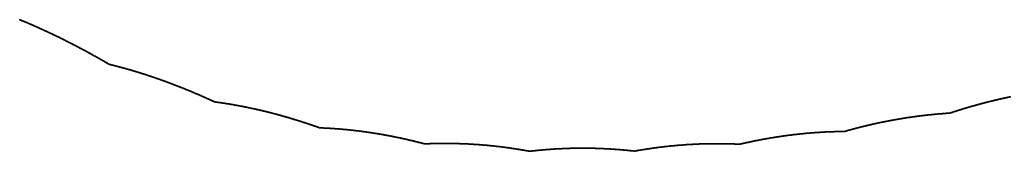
# Model space of a CAD drawing. Header units: metres. Extents: x 0 to 360, y 46 to 216.
# Drawn here: x 256.69 to 270, y 53.09 to 54.86 of the extents above; entities that cross this region are included whole.
import ezdxf

# ---------------------------------------------------------------- set-up
doc = ezdxf.new("R2010")
doc.units = ezdxf.units.M

msp = doc.modelspace()

# ---------------------------------------------------------------- linework, layer by layer
for p in [(256.688, 54.856), (256.694, 54.854), (256.7, 54.852), (256.705, 54.849), (256.711, 54.847), (256.717, 54.844), (256.723, 54.842), (256.729, 54.84), (256.735, 54.837), (256.741, 54.835), (256.746, 54.832), (256.752, 54.83), (256.758, 54.827), (256.764, 54.825), (256.77, 54.822), (256.776, 54.82), (256.781, 54.818), (256.787, 54.815), (256.793, 54.813), (256.799, 54.81), (256.805, 54.808), (256.811, 54.805), (256.817, 54.803), (256.822, 54.8), (256.828, 54.798), (256.834, 54.795), (256.84, 54.792), (256.846, 54.79), (256.852, 54.787), (256.858, 54.785), (256.863, 54.782), (256.869, 54.78), (256.875, 54.777), (256.881, 54.775), (256.887, 54.772), (256.893, 54.77), (256.899, 54.767), (256.904, 54.764), (256.91, 54.762), (256.916, 54.759), (256.922, 54.757), (256.928, 54.754), (256.934, 54.751), (256.94, 54.749), (256.945, 54.746), (256.951, 54.743), (256.957, 54.741), (256.963, 54.738), (256.969, 54.736), (256.975, 54.733), (256.981, 54.73), (256.986, 54.728), (256.992, 54.725), (256.998, 54.722), (257.004, 54.72), (257.01, 54.717), (257.016, 54.714), (257.021, 54.712), (257.027, 54.709), (257.033, 54.706), (257.039, 54.703), (257.045, 54.701), (257.051, 54.698), (257.057, 54.695), (257.062, 54.693), (257.068, 54.69), (257.074, 54.687), (257.08, 54.684), (257.086, 54.682), (257.092, 54.679), (257.098, 54.676), (257.103, 54.673), (257.109, 54.671), (257.115, 54.668), (257.121, 54.665), (257.127, 54.662), (257.133, 54.659), (257.139, 54.657), (257.144, 54.654), (257.15, 54.651), (257.156, 54.648), (257.162, 54.645), (257.168, 54.643), (257.174, 54.64), (257.18, 54.637), (257.185, 54.634), (257.191, 54.631), (257.197, 54.628), (257.203, 54.625), (257.209, 54.623), (257.215, 54.62), (257.221, 54.617), (257.226, 54.614), (257.232, 54.611), (257.238, 54.608), (257.244, 54.605), (257.25, 54.602), (257.256, 54.6), (257.262, 54.597), (257.267, 54.594), (257.273, 54.591), (257.279, 54.588), (257.285, 54.585), (257.291, 54.582), (257.297, 54.579), (257.303, 54.576), (257.308, 54.573), (257.314, 54.57), (257.32, 54.567), (257.326, 54.564), (257.332, 54.561), (257.338, 54.558), (257.344, 54.555), (257.349, 54.552), (257.355, 54.549), (257.361, 54.546), (257.367, 54.543), (257.373, 54.54), (257.379, 54.537), (257.385, 54.534), (257.39, 54.531), (257.396, 54.528), (257.402, 54.525), (257.408, 54.522), (257.414, 54.519), (257.42, 54.516), (257.425, 54.513), (257.431, 54.51), (257.437, 54.507), (257.443, 54.504), (257.449, 54.501), (257.455, 54.498), (257.461, 54.495), (257.466, 54.492), (257.472, 54.489), (257.478, 54.486), (257.484, 54.482), (257.49, 54.479), (257.496, 54.476), (257.502, 54.473), (257.507, 54.47), (257.513, 54.467), (257.519, 54.464), (257.525, 54.461), (257.531, 54.457), (257.537, 54.454), (257.543, 54.451), (257.548, 54.448), (257.554, 54.445), (257.56, 54.442), (257.566, 54.439), (257.572, 54.435), (257.578, 54.432), (257.584, 54.429), (257.589, 54.426), (257.595, 54.423), (257.601, 54.419), (257.607, 54.416), (257.613, 54.413), (257.619, 54.41), (257.625, 54.407), (257.63, 54.403), (257.636, 54.4), (257.642, 54.397), (257.648, 54.394), (257.654, 54.39), (257.66, 54.387), (257.666, 54.384), (257.671, 54.381), (257.677, 54.377), (257.683, 54.374), (257.689, 54.371), (257.695, 54.367), (257.701, 54.364), (257.707, 54.361), (257.712, 54.358), (257.718, 54.354), (257.724, 54.351), (257.73, 54.348), (257.736, 54.344), (257.742, 54.341), (257.748, 54.338), (257.753, 54.334), (257.759, 54.331), (257.765, 54.328), (257.771, 54.324), (257.777, 54.321), (257.783, 54.318), (257.789, 54.314), (257.794, 54.311), (257.8, 54.308), (257.806, 54.304), (257.812, 54.301), (257.818, 54.297), (257.824, 54.294), (257.83, 54.291), (257.835, 54.287), (257.841, 54.284), (257.847, 54.28), (257.853, 54.277), (257.859, 54.274), (257.865, 54.27), (257.871, 54.267), (257.876, 54.263), (257.882, 54.26), (257.888, 54.257), (257.894, 54.255), (257.9, 54.254), (257.906, 54.252), (257.912, 54.251), (257.917, 54.249), (257.923, 54.248), (257.929, 54.246), (257.935, 54.245), (257.941, 54.243), (257.947, 54.242), (257.953, 54.24), (257.958, 54.239), (257.964, 54.237), (257.97, 54.236), (257.976, 54.234), (257.982, 54.233), (257.988, 54.231), (257.994, 54.23), (257.999, 54.228), (258.005, 54.227), (258.011, 54.225), (258.017, 54.224), (258.023, 54.222), (258.029, 54.22), (258.035, 54.219), (258.04, 54.217), (258.046, 54.216), (258.052, 54.214), (258.058, 54.213), (258.064, 54.211), (258.07, 54.209), (258.076, 54.208), (258.081, 54.206), (258.087, 54.204), (258.093, 54.203), (258.099, 54.201), (258.105, 54.2), (258.111, 54.198), (258.117, 54.196), (258.122, 54.195), (258.128, 54.193), (258.134, 54.191), (258.14, 54.19), (258.146, 54.188), (258.152, 54.186), (258.158, 54.185), (258.163, 54.183), (258.169, 54.181), (258.175, 54.18), (258.181, 54.178), (258.187, 54.176), (258.193, 54.174), (258.199, 54.173), (258.204, 54.171), (258.21, 54.169), (258.216, 54.167), (258.222, 54.166), (258.228, 54.164), (258.234, 54.162), (258.24, 54.16), (258.245, 54.159), (258.251, 54.157), (258.257, 54.155), (258.263, 54.153), (258.269, 54.152), (258.275, 54.15), (258.281, 54.148), (258.286, 54.146), (258.292, 54.144), (258.298, 54.143), (258.304, 54.141), (258.31, 54.139), (258.316, 54.137), (258.322, 54.135), (258.327, 54.133), (258.333, 54.132), (258.339, 54.13), (258.345, 54.128), (258.351, 54.126), (258.357, 54.124), (258.363, 54.122), (258.368, 54.12), (258.374, 54.118), (258.38, 54.117), (258.386, 54.115), (258.392, 54.113), (258.398, 54.111), (258.404, 54.109), (258.409, 54.107), (258.415, 54.105), (258.421, 54.103), (258.427, 54.101), (258.433, 54.099), (258.439, 54.097), (258.445, 54.095), (258.451, 54.093), (258.456, 54.091), (258.462, 54.089), (258.468, 54.087), (258.474, 54.085), (258.48, 54.083), (258.486, 54.081), (258.492, 54.079), (258.497, 54.077), (258.503, 54.075), (258.509, 54.073), (258.515, 54.071), (258.521, 54.069), (258.527, 54.067), (258.533, 54.065), (258.538, 54.063), (258.544, 54.061), (258.55, 54.059), (258.556, 54.057), (258.562, 54.055), (258.568, 54.053), (258.574, 54.051), (258.579, 54.049), (258.585, 54.047), (258.591, 54.045), (258.597, 54.043), (258.603, 54.041), (258.609, 54.038), (258.615, 54.036), (258.62, 54.034), (258.626, 54.032), (258.632, 54.03), (258.638, 54.028), (258.644, 54.026), (258.65, 54.024), (258.656, 54.021), (258.661, 54.019), (258.667, 54.017), (258.673, 54.015), (258.679, 54.013), (258.685, 54.011), (258.691, 54.008), (258.697, 54.006), (258.702, 54.004), (258.708, 54.002), (258.714, 54), (258.72, 53.997), (258.726, 53.995), (258.732, 53.993), (258.738, 53.991), (258.743, 53.989), (258.749, 53.986), (258.755, 53.984), (258.761, 53.982), (258.767, 53.98), (258.773, 53.977), (258.779, 53.975), (258.785, 53.973), (258.79, 53.97), (258.796, 53.968), (258.802, 53.966), (258.808, 53.964), (258.814, 53.961), (258.82, 53.959), (258.826, 53.957), (258.831, 53.954), (258.837, 53.952), (258.843, 53.95), (258.849, 53.947), (258.855, 53.945), (258.861, 53.943), (258.867, 53.94), (258.872, 53.938), (258.878, 53.936), (258.884, 53.933), (258.89, 53.931), (258.896, 53.929), (258.902, 53.926), (258.908, 53.924), (258.913, 53.922), (258.919, 53.919), (258.925, 53.917), (258.931, 53.914), (258.937, 53.912), (258.943, 53.91), (258.949, 53.907), (258.954, 53.905), (258.96, 53.902), (258.966, 53.9), (258.972, 53.897), (258.978, 53.895), (258.984, 53.893), (258.99, 53.89), (258.996, 53.888), (259.001, 53.885), (259.007, 53.883), (259.013, 53.88), (259.019, 53.878), (259.025, 53.875), (259.031, 53.873), (259.037, 53.87), (259.042, 53.868), (259.048, 53.865), (259.054, 53.863), (259.06, 53.86), (259.066, 53.858), (259.072, 53.855), (259.078, 53.853), (259.083, 53.85), (259.089, 53.848), (259.095, 53.845), (259.101, 53.843), (259.107, 53.84), (259.113, 53.837), (259.119, 53.835), (259.124, 53.832), (259.13, 53.83), (259.136, 53.827), (259.142, 53.824), (259.148, 53.822), (259.154, 53.819), (259.16, 53.817), (259.165, 53.814), (259.171, 53.811), (259.177, 53.809), (259.183, 53.806), (259.189, 53.804), (259.195, 53.801), (259.201, 53.798), (259.207, 53.796), (259.212, 53.793), (259.218, 53.79), (259.224, 53.788), (259.23, 53.785), (259.236, 53.782), (259.242, 53.78), (259.248, 53.777), (269.816, 53.778), (269.822, 53.779), (269.827, 53.78), (269.833, 53.782), (269.839, 53.783), (269.845, 53.785), (269.851, 53.786), (269.857, 53.787), (269.863, 53.789), (269.869, 53.79), (269.875, 53.791), (269.881, 53.793), (269.887, 53.794), (269.892, 53.795), (269.898, 53.797), (269.904, 53.798), (269.91, 53.799), (269.916, 53.801), (269.922, 53.802), (269.928, 53.803), (269.934, 53.804), (269.94, 53.806), (269.946, 53.807), (269.952, 53.808), (269.958, 53.81), (269.963, 53.811), (269.969, 53.812), (269.975, 53.813), (269.981, 53.815), (269.987, 53.816), (269.993, 53.817), (269.999, 53.818), (259.253, 53.774), (259.259, 53.772), (259.265, 53.769), (259.271, 53.766), (259.277, 53.764), (259.283, 53.761), (259.289, 53.758), (259.294, 53.755), (259.3, 53.753), (259.306, 53.751), (259.312, 53.75), (259.318, 53.749), (259.324, 53.748), (259.33, 53.747), (259.335, 53.747), (259.341, 53.746), (259.347, 53.745), (259.353, 53.744), (259.359, 53.743), (259.365, 53.742), (259.371, 53.742), (259.376, 53.741), (259.382, 53.74), (259.388, 53.739), (259.394, 53.738), (259.4, 53.737), (259.406, 53.736), (259.412, 53.735), (259.418, 53.735), (259.423, 53.734), (259.429, 53.733), (259.435, 53.732), (259.441, 53.731), (259.447, 53.73), (259.453, 53.729), (259.459, 53.728), (259.464, 53.727), (259.47, 53.726), (259.476, 53.725), (259.482, 53.724), (259.488, 53.723), (259.494, 53.723), (259.5, 53.722), (259.505, 53.721), (259.511, 53.72), (259.517, 53.719), (259.523, 53.718), (259.529, 53.717), (259.535, 53.716), (259.541, 53.715), (259.546, 53.714), (259.552, 53.713), (259.558, 53.712), (259.564, 53.711), (259.57, 53.709), (259.576, 53.708), (259.582, 53.707), (259.588, 53.706), (259.593, 53.705), (259.599, 53.704), (259.605, 53.703), (259.611, 53.702), (259.617, 53.701), (259.623, 53.7), (259.629, 53.699), (259.634, 53.698), (259.64, 53.697), (259.646, 53.696), (259.652, 53.694), (259.658, 53.693), (259.664, 53.692), (259.67, 53.691), (259.675, 53.69), (259.681, 53.689), (259.687, 53.688), (259.693, 53.686), (259.699, 53.685), (259.705, 53.684), (259.711, 53.683), (259.717, 53.682), (259.722, 53.681), (259.728, 53.679), (259.734, 53.678), (259.74, 53.677), (259.746, 53.676), (259.752, 53.675), (259.758, 53.673), (259.763, 53.672), (259.769, 53.671), (259.775, 53.67), (259.781, 53.668), (259.787, 53.667), (259.793, 53.666), (259.799, 53.665), (259.804, 53.663), (259.81, 53.662), (259.816, 53.661), (259.822, 53.66), (259.828, 53.658), (259.834, 53.657), (259.84, 53.656), (259.846, 53.655), (259.851, 53.653), (259.857, 53.652), (259.863, 53.651), (259.869, 53.649), (259.875, 53.648), (259.881, 53.647), (259.887, 53.645), (259.892, 53.644), (269.331, 53.645), (269.337, 53.647), (269.343, 53.649), (269.349, 53.65), (269.355, 53.652), (269.36, 53.654), (269.366, 53.656), (269.372, 53.658), (269.378, 53.659), (269.384, 53.661), (269.39, 53.663), (269.396, 53.665), (269.402, 53.667), (269.408, 53.668), (269.414, 53.67), (269.42, 53.672), (269.425, 53.674), (269.431, 53.675), (269.437, 53.677), (269.443, 53.679), (269.449, 53.681), (269.455, 53.682), (269.461, 53.684), (269.467, 53.686), (269.473, 53.688), (269.479, 53.689), (269.485, 53.691), (269.49, 53.693), (269.496, 53.694), (269.502, 53.696), (269.508, 53.698), (269.514, 53.699), (269.52, 53.701), (269.526, 53.703), (269.532, 53.704), (269.538, 53.706), (269.544, 53.708), (269.55, 53.709), (269.555, 53.711), (269.561, 53.713), (269.567, 53.714), (269.573, 53.716), (269.579, 53.717), (269.585, 53.719), (269.591, 53.721), (269.597, 53.722), (269.603, 53.724), (269.609, 53.725), (269.615, 53.727), (269.62, 53.729), (269.626, 53.73), (269.632, 53.732), (269.638, 53.733), (269.644, 53.735), (269.65, 53.736), (269.656, 53.738), (269.662, 53.74), (269.668, 53.741), (269.674, 53.743), (269.68, 53.744), (269.686, 53.746), (269.691, 53.747), (269.697, 53.749), (269.703, 53.75), (269.709, 53.752), (269.715, 53.753), (269.721, 53.755), (269.727, 53.756), (269.733, 53.758), (269.739, 53.759), (269.745, 53.761), (269.751, 53.762), (269.756, 53.763), (269.762, 53.765), (269.768, 53.766), (269.774, 53.768), (269.78, 53.769), (269.786, 53.771), (269.792, 53.772), (269.798, 53.773), (269.804, 53.775), (269.81, 53.776), (259.898, 53.643), (259.904, 53.641), (259.91, 53.64), (259.916, 53.639), (259.922, 53.637), (259.928, 53.636), (259.934, 53.634), (259.939, 53.633), (259.945, 53.632), (259.951, 53.63), (259.957, 53.629), (259.963, 53.627), (259.969, 53.626), (259.975, 53.625), (259.98, 53.623), (259.986, 53.622), (259.992, 53.62), (259.998, 53.619), (260.004, 53.617), (260.01, 53.616), (260.016, 53.614), (260.021, 53.613), (260.027, 53.612), (260.033, 53.61), (260.039, 53.609), (260.045, 53.607), (260.051, 53.606), (260.057, 53.604), (260.063, 53.603), (260.068, 53.601), (260.074, 53.6), (260.08, 53.598), (260.086, 53.597), (260.092, 53.595), (260.098, 53.594), (260.104, 53.592), (260.109, 53.59), (260.115, 53.589), (260.121, 53.587), (260.127, 53.586), (260.133, 53.584), (260.139, 53.583), (260.145, 53.581), (260.151, 53.579), (260.156, 53.578), (260.162, 53.576), (260.168, 53.575), (260.174, 53.573), (260.18, 53.571), (260.186, 53.57), (260.192, 53.568), (260.197, 53.567), (260.203, 53.565), (260.209, 53.563), (260.215, 53.562), (260.221, 53.56), (260.227, 53.558), (260.233, 53.557), (260.238, 53.555), (260.244, 53.553), (260.25, 53.552), (260.256, 53.55), (260.262, 53.548), (260.268, 53.547), (260.274, 53.545), (260.28, 53.543), (260.285, 53.541), (260.291, 53.54), (260.297, 53.538), (260.303, 53.536), (260.309, 53.535), (260.315, 53.533), (260.321, 53.531), (260.326, 53.529), (260.332, 53.528), (260.338, 53.526), (260.344, 53.524), (260.35, 53.522), (260.356, 53.521), (260.362, 53.519), (260.368, 53.517), (260.373, 53.515), (260.379, 53.513), (260.385, 53.512), (268.457, 53.511), (268.463, 53.512), (268.468, 53.513), (268.474, 53.514), (268.48, 53.515), (268.486, 53.516), (268.492, 53.517), (268.498, 53.518), (268.504, 53.519), (268.51, 53.52), (268.516, 53.521), (268.522, 53.522), (268.528, 53.523), (268.533, 53.524), (268.539, 53.525), (268.545, 53.526), (268.551, 53.527), (268.557, 53.528), (268.563, 53.529), (268.569, 53.53), (268.575, 53.531), (268.581, 53.532), (268.587, 53.533), (268.592, 53.534), (268.598, 53.535), (268.604, 53.536), (268.61, 53.537), (268.616, 53.538), (268.622, 53.538), (268.628, 53.539), (268.634, 53.54), (268.64, 53.541), (268.646, 53.542), (268.652, 53.543), (268.657, 53.544), (268.663, 53.545), (268.669, 53.545), (268.675, 53.546), (268.681, 53.547), (268.687, 53.548), (268.693, 53.549), (268.699, 53.55), (268.705, 53.55), (268.711, 53.551), (268.717, 53.552), (268.722, 53.553), (268.728, 53.554), (268.734, 53.554), (268.74, 53.555), (268.746, 53.556), (268.752, 53.557), (268.758, 53.558), (268.764, 53.558), (268.77, 53.559), (268.776, 53.56), (268.781, 53.561), (268.787, 53.561), (268.793, 53.562), (268.799, 53.563), (268.805, 53.564), (268.811, 53.564), (268.817, 53.565), (268.823, 53.566), (268.829, 53.566), (268.835, 53.567), (268.841, 53.568), (268.846, 53.568), (268.852, 53.569), (268.858, 53.57), (268.864, 53.57), (268.87, 53.571), (268.876, 53.572), (268.882, 53.572), (268.888, 53.573), (268.894, 53.574), (268.9, 53.574), (268.906, 53.575), (268.911, 53.576), (268.917, 53.576), (268.923, 53.577), (268.929, 53.577), (268.935, 53.578), (268.941, 53.579), (268.947, 53.579), (268.953, 53.58), (268.959, 53.58), (268.965, 53.581), (268.97, 53.582), (268.976, 53.582), (268.982, 53.583), (268.988, 53.583), (268.994, 53.584), (269, 53.584), (269.006, 53.585), (269.012, 53.585), (269.018, 53.586), (269.024, 53.586), (269.03, 53.587), (269.035, 53.587), (269.041, 53.588), (269.047, 53.588), (269.053, 53.589), (269.059, 53.589), (269.065, 53.59), (269.071, 53.59), (269.077, 53.591), (269.083, 53.591), (269.089, 53.592), (269.095, 53.592), (269.1, 53.593), (269.106, 53.593), (269.112, 53.594), (269.118, 53.594), (269.124, 53.594), (269.13, 53.595), (269.136, 53.595), (269.142, 53.596), (269.148, 53.596), (269.154, 53.596), (269.16, 53.597), (269.165, 53.597), (269.171, 53.598), (269.177, 53.598), (269.183, 53.598), (269.189, 53.599), (269.195, 53.601), (269.201, 53.603), (269.207, 53.605), (269.213, 53.607), (269.219, 53.609), (269.225, 53.611), (269.23, 53.613), (269.236, 53.615), (269.242, 53.617), (269.248, 53.619), (269.254, 53.62), (269.26, 53.622), (269.266, 53.624), (269.272, 53.626), (269.278, 53.628), (269.284, 53.63), (269.29, 53.632), (269.295, 53.634), (269.301, 53.636), (269.307, 53.637), (269.313, 53.639), (269.319, 53.641), (269.325, 53.643), (260.391, 53.51), (260.397, 53.508), (260.403, 53.506), (260.409, 53.504), (260.414, 53.502), (260.42, 53.501), (260.426, 53.499), (260.432, 53.497), (260.438, 53.495), (260.444, 53.493), (260.45, 53.491), (260.456, 53.489), (260.461, 53.488), (260.467, 53.486), (260.473, 53.484), (260.479, 53.482), (260.485, 53.48), (260.491, 53.478), (260.497, 53.476), (260.502, 53.474), (260.508, 53.472), (260.514, 53.471), (260.52, 53.469), (260.526, 53.467), (260.532, 53.465), (260.538, 53.463), (260.544, 53.461), (260.549, 53.459), (260.555, 53.457), (260.561, 53.455), (260.567, 53.453), (260.573, 53.451), (260.579, 53.449), (260.585, 53.447), (260.59, 53.445), (260.596, 53.443), (260.602, 53.441), (260.608, 53.439), (260.614, 53.437), (260.62, 53.435), (260.626, 53.433), (260.632, 53.431), (260.637, 53.429), (260.643, 53.427), (260.649, 53.425), (260.655, 53.423), (260.661, 53.421), (260.667, 53.419), (260.673, 53.417), (260.678, 53.414), (260.684, 53.412), (260.69, 53.41), (260.696, 53.408), (260.702, 53.406), (260.708, 53.404), (260.714, 53.402), (260.72, 53.4), (260.725, 53.4), (260.731, 53.4), (260.737, 53.4), (260.743, 53.4), (260.749, 53.399), (260.755, 53.399), (260.761, 53.399), (260.766, 53.399), (260.772, 53.398), (260.778, 53.398), (260.784, 53.398), (260.79, 53.397), (260.796, 53.397), (260.802, 53.397), (260.808, 53.396), (260.813, 53.396), (260.819, 53.396), (260.825, 53.396), (260.831, 53.395), (260.837, 53.395), (260.843, 53.395), (260.849, 53.394), (260.854, 53.394), (260.86, 53.393), (260.866, 53.393), (260.872, 53.393), (260.878, 53.392), (260.884, 53.392), (260.89, 53.392), (260.896, 53.391), (260.901, 53.391), (260.907, 53.39), (260.913, 53.39), (260.919, 53.39), (260.925, 53.389), (260.931, 53.389), (260.937, 53.388), (260.942, 53.388), (260.948, 53.387), (260.954, 53.387), (260.96, 53.387), (260.966, 53.386), (260.972, 53.386), (260.978, 53.385), (260.984, 53.385), (260.989, 53.384), (260.995, 53.384), (261.001, 53.383), (261.007, 53.383), (261.013, 53.382), (261.019, 53.382), (261.025, 53.381), (261.03, 53.381), (261.036, 53.38), (261.042, 53.38), (261.048, 53.379), (261.054, 53.379), (261.06, 53.378), (267.866, 53.378), (267.872, 53.38), (267.878, 53.381), (267.884, 53.383), (267.89, 53.385), (267.896, 53.386), (267.902, 53.388), (267.908, 53.389), (267.914, 53.391), (267.92, 53.392), (267.925, 53.394), (267.931, 53.395), (267.937, 53.397), (267.943, 53.399), (267.949, 53.4), (267.955, 53.402), (267.961, 53.403), (267.967, 53.405), (267.973, 53.406), (267.979, 53.408), (267.984, 53.409), (267.99, 53.411), (267.996, 53.412), (268.002, 53.414), (268.008, 53.415), (268.014, 53.417), (268.02, 53.418), (268.026, 53.419), (268.032, 53.421), (268.038, 53.422), (268.044, 53.424), (268.049, 53.425), (268.055, 53.427), (268.061, 53.428), (268.067, 53.43), (268.073, 53.431), (268.079, 53.432), (268.085, 53.434), (268.091, 53.435), (268.097, 53.437), (268.103, 53.438), (268.108, 53.439), (268.114, 53.441), (268.12, 53.442), (268.126, 53.443), (268.132, 53.445), (268.138, 53.446), (268.144, 53.448), (268.15, 53.449), (268.156, 53.45), (268.162, 53.452), (268.167, 53.453), (268.173, 53.454), (268.179, 53.456), (268.185, 53.457), (268.191, 53.458), (268.197, 53.459), (268.203, 53.461), (268.209, 53.462), (268.215, 53.463), (268.221, 53.465), (268.226, 53.466), (268.232, 53.467), (268.238, 53.468), (268.244, 53.47), (268.25, 53.471), (268.256, 53.472), (268.262, 53.473), (268.268, 53.475), (268.274, 53.476), (268.28, 53.477), (268.285, 53.478), (268.291, 53.479), (268.297, 53.481), (268.303, 53.482), (268.309, 53.483), (268.315, 53.484), (268.321, 53.485), (268.327, 53.487), (268.333, 53.488), (268.339, 53.489), (268.345, 53.49), (268.35, 53.491), (268.356, 53.492), (268.362, 53.494), (268.368, 53.495), (268.374, 53.496), (268.38, 53.497), (268.386, 53.498), (268.392, 53.499), (268.398, 53.5), (268.404, 53.501), (268.409, 53.503), (268.415, 53.504), (268.421, 53.505), (268.427, 53.506), (268.433, 53.507), (268.439, 53.508), (268.445, 53.509), (268.451, 53.51), (261.066, 53.377), (261.072, 53.377), (261.077, 53.376), (261.083, 53.376), (261.089, 53.375), (261.095, 53.375), (261.101, 53.374), (261.107, 53.373), (261.113, 53.373), (261.119, 53.372), (261.124, 53.372), (261.13, 53.371), (261.136, 53.37), (261.142, 53.37), (261.148, 53.369), (261.154, 53.368), (261.16, 53.368), (261.165, 53.367), (261.171, 53.366), (261.177, 53.366), (261.183, 53.365), (261.189, 53.364), (261.195, 53.364), (261.201, 53.363), (261.207, 53.362), (261.212, 53.362), (261.218, 53.361), (261.224, 53.36), (261.23, 53.36), (261.236, 53.359), (261.242, 53.358), (261.248, 53.357), (261.254, 53.357), (261.259, 53.356), (261.265, 53.355), (261.271, 53.354), (261.277, 53.354), (261.283, 53.353), (261.289, 53.352), (261.295, 53.351), (261.3, 53.351), (261.306, 53.35), (261.312, 53.349), (261.318, 53.348), (261.324, 53.347), (261.33, 53.347), (261.336, 53.346), (261.342, 53.345), (261.347, 53.344), (261.353, 53.343), (261.359, 53.342), (261.365, 53.342), (261.371, 53.341), (261.377, 53.34), (261.383, 53.339), (261.389, 53.338), (261.394, 53.337), (261.4, 53.336), (261.406, 53.336), (261.412, 53.335), (261.418, 53.334), (261.424, 53.333), (261.43, 53.332), (261.435, 53.331), (261.441, 53.33), (261.447, 53.329), (261.453, 53.328), (261.459, 53.327), (261.465, 53.326), (261.471, 53.326), (261.477, 53.325), (261.482, 53.324), (261.488, 53.323), (261.494, 53.322), (261.5, 53.321), (261.506, 53.32), (261.512, 53.319), (261.518, 53.318), (261.524, 53.317), (261.529, 53.316), (261.535, 53.315), (261.541, 53.314), (261.547, 53.313), (261.553, 53.312), (261.559, 53.311), (261.565, 53.31), (261.57, 53.309), (261.576, 53.308), (261.582, 53.307), (261.588, 53.305), (261.594, 53.304), (261.6, 53.303), (261.606, 53.302), (261.612, 53.301), (261.617, 53.3), (261.623, 53.299), (261.629, 53.298), (261.635, 53.297), (261.641, 53.296), (261.647, 53.295), (261.653, 53.294), (261.659, 53.292), (261.664, 53.291), (261.67, 53.29), (261.676, 53.289), (261.682, 53.288), (261.688, 53.287), (261.694, 53.286), (261.7, 53.284), (261.706, 53.283), (261.711, 53.282), (261.717, 53.281), (261.723, 53.28), (261.729, 53.279), (261.735, 53.277), (261.741, 53.276), (261.747, 53.275), (261.752, 53.274), (261.758, 53.272), (261.764, 53.271), (261.77, 53.27), (261.776, 53.269), (261.782, 53.268), (261.788, 53.266), (261.794, 53.265), (261.799, 53.264), (261.805, 53.263), (261.811, 53.261), (261.817, 53.26), (261.823, 53.259), (261.829, 53.257), (261.835, 53.256), (261.841, 53.255), (261.846, 53.254), (261.852, 53.252), (261.858, 53.251), (261.864, 53.25), (261.87, 53.248), (261.876, 53.247), (261.882, 53.246), (261.888, 53.244), (266.669, 53.245), (266.675, 53.246), (266.681, 53.247), (266.687, 53.248), (266.693, 53.249), (266.699, 53.25), (266.705, 53.251), (266.711, 53.252), (266.717, 53.253), (266.722, 53.254), (266.728, 53.255), (266.734, 53.256), (266.74, 53.257), (266.746, 53.258), (266.752, 53.259), (266.758, 53.26), (266.764, 53.262), (266.77, 53.263), (266.776, 53.264), (266.781, 53.265), (266.787, 53.266), (266.793, 53.266), (266.799, 53.267), (266.805, 53.268), (266.811, 53.269), (266.817, 53.27), (266.823, 53.271), (266.829, 53.272), (266.834, 53.273), (266.84, 53.274), (266.846, 53.275), (266.852, 53.276), (266.858, 53.277), (266.864, 53.278), (266.87, 53.279), (266.876, 53.28), (266.882, 53.281), (266.888, 53.281), (266.893, 53.282), (266.899, 53.283), (266.905, 53.284), (266.911, 53.285), (266.917, 53.286), (266.923, 53.287), (266.929, 53.288), (266.935, 53.288), (266.941, 53.289), (266.946, 53.29), (266.952, 53.291), (266.958, 53.292), (266.964, 53.293), (266.97, 53.293), (266.976, 53.294), (266.982, 53.295), (266.988, 53.296), (266.994, 53.297), (267, 53.297), (267.005, 53.298), (267.011, 53.299), (267.017, 53.3), (267.023, 53.301), (267.029, 53.301), (267.035, 53.302), (267.041, 53.303), (267.047, 53.304), (267.053, 53.304), (267.058, 53.305), (267.064, 53.306), (267.07, 53.306), (267.076, 53.307), (267.082, 53.308), (267.088, 53.309), (267.094, 53.309), (267.1, 53.31), (267.106, 53.311), (267.112, 53.311), (267.117, 53.312), (267.123, 53.313), (267.129, 53.313), (267.135, 53.314), (267.141, 53.315), (267.147, 53.315), (267.153, 53.316), (267.159, 53.317), (267.165, 53.317), (267.171, 53.318), (267.176, 53.319), (267.182, 53.319), (267.188, 53.32), (267.194, 53.32), (267.2, 53.321), (267.206, 53.322), (267.212, 53.322), (267.218, 53.323), (267.224, 53.323), (267.229, 53.324), (267.235, 53.324), (267.241, 53.325), (267.247, 53.326), (267.253, 53.326), (267.259, 53.327), (267.265, 53.327), (267.271, 53.328), (267.277, 53.328), (267.283, 53.329), (267.288, 53.329), (267.294, 53.33), (267.3, 53.33), (267.306, 53.331), (267.312, 53.331), (267.318, 53.332), (267.324, 53.332), (267.33, 53.333), (267.336, 53.333), (267.342, 53.334), (267.347, 53.334), (267.353, 53.335), (267.359, 53.335), (267.365, 53.335), (267.371, 53.336), (267.377, 53.336), (267.383, 53.337), (267.389, 53.337), (267.395, 53.338), (267.401, 53.338), (267.406, 53.338), (267.412, 53.339), (267.418, 53.339), (267.424, 53.339), (267.43, 53.34), (267.436, 53.34), (267.442, 53.341), (267.448, 53.341), (267.454, 53.341), (267.459, 53.342), (267.465, 53.342), (267.471, 53.342), (267.477, 53.343), (267.483, 53.343), (267.489, 53.343), (267.495, 53.344), (267.501, 53.344), (267.507, 53.344), (267.513, 53.345), (267.518, 53.345), (267.524, 53.345), (267.53, 53.345), (267.536, 53.346), (267.542, 53.346), (267.548, 53.346), (267.554, 53.347), (267.56, 53.347), (267.566, 53.347), (267.572, 53.347), (267.577, 53.347), (267.583, 53.348), (267.589, 53.348), (267.595, 53.348), (267.601, 53.348), (267.607, 53.349), (267.613, 53.349), (267.619, 53.349), (267.625, 53.349), (267.631, 53.349), (267.636, 53.35), (267.642, 53.35), (267.648, 53.35), (267.654, 53.35), (267.66, 53.35), (267.666, 53.35), (267.672, 53.351), (267.678, 53.351), (267.684, 53.351), (267.69, 53.351), (267.695, 53.351), (267.701, 53.351), (267.707, 53.351), (267.713, 53.351), (267.719, 53.351), (267.725, 53.352), (267.731, 53.352), (267.737, 53.352), (267.743, 53.352), (267.749, 53.352), (267.754, 53.352), (267.76, 53.352), (267.766, 53.352), (267.772, 53.352), (267.778, 53.353), (267.784, 53.355), (267.79, 53.357), (267.796, 53.358), (267.802, 53.36), (267.807, 53.362), (267.813, 53.363), (267.819, 53.365), (267.825, 53.367), (267.831, 53.368), (267.837, 53.37), (267.843, 53.372), (267.849, 53.373), (267.855, 53.375), (267.861, 53.377), (261.893, 53.243), (261.899, 53.242), (261.905, 53.24), (261.911, 53.239), (261.917, 53.238), (261.923, 53.236), (261.929, 53.235), (261.934, 53.233), (261.94, 53.232), (261.946, 53.231), (261.952, 53.229), (261.958, 53.228), (261.964, 53.226), (261.97, 53.225), (261.976, 53.224), (261.981, 53.222), (261.987, 53.221), (261.993, 53.219), (261.999, 53.218), (262.005, 53.216), (262.011, 53.215), (262.017, 53.214), (262.023, 53.212), (262.028, 53.211), (262.034, 53.209), (262.04, 53.208), (262.046, 53.206), (262.052, 53.205), (262.058, 53.203), (262.064, 53.202), (262.07, 53.2), (262.075, 53.199), (262.081, 53.197), (262.087, 53.196), (262.093, 53.194), (262.099, 53.193), (262.105, 53.191), (262.111, 53.189), (262.117, 53.188), (262.122, 53.186), (262.128, 53.185), (262.134, 53.185), (262.14, 53.185), (262.146, 53.185), (262.152, 53.186), (262.158, 53.186), (262.163, 53.186), (262.169, 53.186), (262.175, 53.187), (262.181, 53.187), (262.187, 53.187), (262.193, 53.187), (262.199, 53.187), (262.205, 53.188), (262.21, 53.188), (262.216, 53.188), (262.222, 53.188), (262.228, 53.188), (262.234, 53.188), (262.24, 53.189), (262.246, 53.189), (262.252, 53.189), (262.257, 53.189), (262.263, 53.189), (262.269, 53.189), (262.275, 53.189), (262.281, 53.19), (262.287, 53.19), (262.293, 53.19), (262.299, 53.19), (262.304, 53.19), (262.31, 53.19), (262.316, 53.19), (262.322, 53.19), (262.328, 53.19), (262.334, 53.19), (262.34, 53.19), (262.346, 53.19), (262.351, 53.191), (262.357, 53.191), (262.363, 53.191), (262.369, 53.191), (262.375, 53.191), (262.381, 53.191), (262.387, 53.191), (262.393, 53.191), (262.398, 53.191), (262.404, 53.191), (262.41, 53.191), (262.416, 53.191), (262.422, 53.191), (262.428, 53.191), (262.434, 53.191), (262.44, 53.191), (262.445, 53.191), (262.451, 53.191), (262.457, 53.19), (262.463, 53.19), (262.469, 53.19), (262.475, 53.19), (262.481, 53.19), (262.487, 53.19), (262.492, 53.19), (262.498, 53.19), (262.504, 53.19), (262.51, 53.19), (262.516, 53.19), (262.522, 53.19), (262.528, 53.189), (262.534, 53.189), (262.539, 53.189), (262.545, 53.189), (262.551, 53.189), (262.557, 53.189), (262.563, 53.189), (262.569, 53.188), (262.575, 53.188), (262.581, 53.188), (262.586, 53.188), (262.592, 53.188), (262.598, 53.188), (262.604, 53.187), (262.61, 53.187), (262.616, 53.187), (262.622, 53.187), (262.628, 53.187), (262.633, 53.186), (262.639, 53.186), (262.645, 53.186), (262.651, 53.186), (262.657, 53.185), (262.663, 53.185), (262.669, 53.185), (262.675, 53.185), (262.68, 53.184), (262.686, 53.184), (262.692, 53.184), (262.698, 53.184), (262.704, 53.183), (262.71, 53.183), (262.716, 53.183), (262.722, 53.182), (262.727, 53.182), (262.733, 53.182), (262.739, 53.181), (262.745, 53.181), (262.751, 53.181), (262.757, 53.18), (262.763, 53.18), (262.769, 53.18), (262.774, 53.179), (262.78, 53.179), (262.786, 53.179), (262.792, 53.178), (262.798, 53.178), (262.804, 53.178), (262.81, 53.177), (262.816, 53.177), (262.821, 53.176), (262.827, 53.176), (262.833, 53.176), (262.839, 53.175), (262.845, 53.175), (262.851, 53.174), (262.857, 53.174), (262.863, 53.173), (262.868, 53.173), (262.874, 53.172), (262.88, 53.172), (262.886, 53.172), (262.892, 53.171), (262.898, 53.171), (262.904, 53.17), (262.91, 53.17), (262.915, 53.169), (262.921, 53.169), (262.927, 53.168), (262.933, 53.168), (262.939, 53.167), (262.945, 53.167), (262.951, 53.166), (262.957, 53.166), (262.962, 53.165), (262.968, 53.165), (262.974, 53.164), (262.98, 53.163), (262.986, 53.163), (262.992, 53.162), (262.998, 53.162), (263.004, 53.161), (263.009, 53.161), (263.015, 53.16), (263.021, 53.159), (263.027, 53.159), (263.033, 53.158), (263.039, 53.158), (263.045, 53.157), (263.051, 53.156), (263.056, 53.156), (263.062, 53.155), (263.068, 53.154), (263.074, 53.154), (263.08, 53.153), (263.086, 53.152), (263.092, 53.152), (263.098, 53.151), (263.103, 53.15), (263.109, 53.15), (263.115, 53.149), (263.121, 53.148), (263.127, 53.148), (263.133, 53.147), (263.139, 53.146), (263.145, 53.146), (263.15, 53.145), (263.156, 53.144), (263.162, 53.143), (263.168, 53.143), (263.174, 53.142), (263.18, 53.141), (263.186, 53.141), (263.192, 53.14), (263.197, 53.139), (263.203, 53.138), (263.209, 53.137), (263.215, 53.137), (263.221, 53.136), (263.227, 53.135), (263.233, 53.134), (263.239, 53.134), (263.244, 53.133), (263.25, 53.132), (263.256, 53.131), (263.262, 53.13), (263.268, 53.129), (263.274, 53.129), (263.28, 53.128), (263.286, 53.127), (263.291, 53.126), (263.297, 53.125), (263.303, 53.124), (263.309, 53.123), (263.315, 53.123), (263.321, 53.122), (263.327, 53.121), (263.333, 53.12), (263.339, 53.119), (263.344, 53.118), (263.35, 53.117), (263.356, 53.116), (263.362, 53.115), (263.368, 53.115), (263.374, 53.114), (263.38, 53.113), (263.386, 53.112), (263.821, 53.112), (263.826, 53.112), (263.832, 53.112), (263.838, 53.113), (263.844, 53.113), (263.85, 53.114), (263.856, 53.114), (263.862, 53.114), (263.868, 53.115), (263.873, 53.115), (263.879, 53.115), (263.885, 53.116), (263.891, 53.116), (263.897, 53.116), (263.903, 53.117), (263.909, 53.117), (263.915, 53.117), (263.92, 53.118), (263.926, 53.118), (263.932, 53.118), (263.938, 53.119), (263.944, 53.119), (263.95, 53.119), (263.956, 53.12), (263.962, 53.12), (263.968, 53.12), (263.973, 53.12), (263.979, 53.121), (263.985, 53.121), (263.991, 53.121), (263.997, 53.121), (264.003, 53.122), (264.009, 53.122), (264.015, 53.122), (264.02, 53.122), (264.026, 53.123), (264.032, 53.123), (264.038, 53.123), (264.044, 53.123), (264.05, 53.123), (264.056, 53.124), (264.062, 53.124), (264.068, 53.124), (264.073, 53.124), (264.079, 53.124), (264.085, 53.125), (264.091, 53.125), (264.097, 53.125), (264.103, 53.125), (264.109, 53.125), (264.115, 53.125), (264.12, 53.125), (264.126, 53.126), (264.132, 53.126), (264.138, 53.126), (264.144, 53.126), (264.15, 53.126), (264.156, 53.126), (264.162, 53.126), (264.167, 53.126), (264.173, 53.126), (264.179, 53.126), (264.185, 53.126), (264.191, 53.127), (264.197, 53.127), (264.203, 53.127), (264.209, 53.127), (264.215, 53.127), (264.22, 53.127), (264.226, 53.127), (264.232, 53.127), (264.238, 53.127), (264.244, 53.127), (264.25, 53.127), (264.256, 53.127), (264.262, 53.127), (264.267, 53.127), (264.273, 53.127), (264.279, 53.127), (264.285, 53.127), (264.291, 53.127), (264.297, 53.127), (264.303, 53.127), (264.309, 53.127), (264.315, 53.127), (264.32, 53.127), (264.326, 53.126), (264.332, 53.126), (264.338, 53.126), (264.344, 53.126), (264.35, 53.126), (264.356, 53.126), (264.362, 53.126), (264.367, 53.126), (264.373, 53.126), (264.379, 53.126), (264.385, 53.125), (264.391, 53.125), (264.397, 53.125), (264.403, 53.125), (264.409, 53.125), (264.415, 53.125), (264.42, 53.125), (264.426, 53.124), (264.432, 53.124), (264.438, 53.124), (264.444, 53.124), (264.45, 53.124), (264.456, 53.124), (264.462, 53.123), (264.467, 53.123), (264.473, 53.123), (264.479, 53.123), (264.485, 53.123), (264.491, 53.122), (264.497, 53.122), (264.503, 53.122), (264.509, 53.122), (264.515, 53.121), (264.52, 53.121), (264.526, 53.121), (264.532, 53.121), (264.538, 53.12), (264.544, 53.12), (264.55, 53.12), (264.556, 53.119), (264.562, 53.119), (264.567, 53.119), (264.573, 53.119), (264.579, 53.118), (264.585, 53.118), (264.591, 53.118), (264.597, 53.117), (264.603, 53.117), (264.609, 53.117), (264.615, 53.116), (264.62, 53.116), (264.626, 53.116), (264.632, 53.115), (264.638, 53.115), (264.644, 53.114), (264.65, 53.114), (264.656, 53.114), (264.662, 53.113), (264.667, 53.113), (264.673, 53.113), (264.679, 53.112), (264.685, 53.112), (264.691, 53.111), (265.097, 53.112), (265.103, 53.113), (265.109, 53.114), (265.115, 53.115), (265.121, 53.116), (265.126, 53.117), (265.132, 53.118), (265.138, 53.118), (265.144, 53.119), (265.15, 53.12), (265.156, 53.121), (265.162, 53.122), (265.168, 53.123), (265.174, 53.124), (265.179, 53.124), (265.185, 53.125), (265.191, 53.126), (265.197, 53.127), (265.203, 53.128), (265.209, 53.129), (265.215, 53.129), (265.221, 53.13), (265.227, 53.131), (265.232, 53.132), (265.238, 53.133), (265.244, 53.133), (265.25, 53.134), (265.256, 53.135), (265.262, 53.136), (265.268, 53.136), (265.274, 53.137), (265.279, 53.138), (265.285, 53.139), (265.291, 53.139), (265.297, 53.14), (265.303, 53.141), (265.309, 53.142), (265.315, 53.142), (265.321, 53.143), (265.327, 53.144), (265.332, 53.144), (265.338, 53.145), (265.344, 53.146), (265.35, 53.146), (265.356, 53.147), (265.362, 53.148), (265.368, 53.148), (265.374, 53.149), (265.38, 53.15), (265.385, 53.15), (265.391, 53.151), (265.397, 53.152), (265.403, 53.152), (265.409, 53.153), (265.415, 53.154), (265.421, 53.154), (265.427, 53.155), (265.433, 53.155), (265.438, 53.156), (265.444, 53.157), (265.45, 53.157), (265.456, 53.158), (265.462, 53.158), (265.468, 53.159), (265.474, 53.159), (265.48, 53.16), (265.486, 53.16), (265.491, 53.161), (265.497, 53.162), (265.503, 53.162), (265.509, 53.163), (265.515, 53.163), (265.521, 53.164), (265.527, 53.164), (265.533, 53.165), (265.539, 53.165), (265.544, 53.166), (265.55, 53.166), (265.556, 53.167), (265.562, 53.167), (265.568, 53.168), (265.574, 53.168), (265.58, 53.169), (265.586, 53.169), (265.591, 53.169), (265.597, 53.17), (265.603, 53.17), (265.609, 53.171), (265.615, 53.171), (265.621, 53.172), (265.627, 53.172), (265.633, 53.172), (265.639, 53.173), (265.644, 53.173), (265.65, 53.174), (265.656, 53.174), (265.662, 53.174), (265.668, 53.175), (265.674, 53.175), (265.68, 53.175), (265.686, 53.176), (265.692, 53.176), (265.697, 53.177), (265.703, 53.177), (265.709, 53.177), (265.715, 53.178), (265.721, 53.178), (265.727, 53.178), (265.733, 53.179), (265.739, 53.179), (265.745, 53.179), (265.75, 53.179), (265.756, 53.18), (265.762, 53.18), (265.768, 53.18), (265.774, 53.181), (265.78, 53.181), (265.786, 53.181), (265.792, 53.181), (265.798, 53.182), (265.803, 53.182), (265.809, 53.182), (265.815, 53.182), (265.821, 53.183), (265.827, 53.183), (265.833, 53.183), (265.839, 53.183), (265.845, 53.183), (265.851, 53.184), (265.856, 53.184), (265.862, 53.184), (265.868, 53.184), (265.874, 53.184), (265.88, 53.185), (265.886, 53.185), (265.892, 53.185), (265.898, 53.185), (265.904, 53.185), (265.909, 53.185), (265.915, 53.185), (265.921, 53.186), (265.927, 53.186), (265.933, 53.186), (265.939, 53.186), (265.945, 53.186), (265.951, 53.186), (265.957, 53.186), (265.962, 53.186), (265.968, 53.186), (265.974, 53.186), (265.98, 53.187), (265.986, 53.187), (265.992, 53.187), (265.998, 53.187), (266.004, 53.187), (266.01, 53.187), (266.016, 53.187), (266.021, 53.187), (266.027, 53.187), (266.033, 53.187), (266.039, 53.187), (266.045, 53.187), (266.051, 53.187), (266.057, 53.187), (266.063, 53.187), (266.069, 53.187), (266.074, 53.187), (266.08, 53.187), (266.086, 53.187), (266.092, 53.187), (266.098, 53.187), (266.104, 53.187), (266.11, 53.187), (266.116, 53.187), (266.122, 53.187), (266.127, 53.187), (266.133, 53.187), (266.139, 53.186), (266.145, 53.186), (266.151, 53.186), (266.157, 53.186), (266.163, 53.186), (266.169, 53.186), (266.175, 53.186), (266.18, 53.186), (266.186, 53.186), (266.192, 53.186), (266.198, 53.185), (266.204, 53.185), (266.21, 53.185), (266.216, 53.185), (266.222, 53.185), (266.228, 53.185), (266.233, 53.185), (266.239, 53.184), (266.245, 53.184), (266.251, 53.184), (266.257, 53.184), (266.263, 53.184), (266.269, 53.183), (266.275, 53.183), (266.281, 53.183), (266.286, 53.183), (266.292, 53.183), (266.298, 53.182), (266.304, 53.182), (266.31, 53.182), (266.316, 53.182), (266.322, 53.181), (266.328, 53.181), (266.334, 53.181), (266.339, 53.181), (266.345, 53.18), (266.351, 53.18), (266.357, 53.18), (266.363, 53.18), (266.369, 53.181), (266.375, 53.183), (266.381, 53.184), (266.387, 53.185), (266.393, 53.187), (266.398, 53.188), (266.404, 53.19), (266.41, 53.191), (266.416, 53.192), (266.422, 53.194), (266.428, 53.195), (266.434, 53.196), (266.44, 53.198), (266.446, 53.199), (266.451, 53.2), (266.457, 53.201), (266.463, 53.203), (266.469, 53.204), (266.475, 53.205), (266.481, 53.207), (266.487, 53.208), (266.493, 53.209), (266.499, 53.21), (266.504, 53.212), (266.51, 53.213), (266.516, 53.214), (266.522, 53.215), (266.528, 53.217), (266.534, 53.218), (266.54, 53.219), (266.546, 53.22), (266.552, 53.222), (266.557, 53.223), (266.563, 53.224), (266.569, 53.225), (266.575, 53.226), (266.581, 53.228), (266.587, 53.229), (266.593, 53.23), (266.599, 53.231), (266.605, 53.232), (266.611, 53.233), (266.616, 53.235), (266.622, 53.236), (266.628, 53.237), (266.634, 53.238), (266.64, 53.239), (266.646, 53.24), (266.652, 53.241), (266.658, 53.242), (266.664, 53.244), (263.391, 53.111), (263.397, 53.11), (263.403, 53.109), (263.409, 53.108), (263.415, 53.107), (263.421, 53.106), (263.427, 53.105), (263.433, 53.104), (263.438, 53.103), (263.444, 53.102), (263.45, 53.101), (263.456, 53.1), (263.462, 53.099), (263.468, 53.098), (263.474, 53.097), (263.48, 53.096), (263.485, 53.095), (263.491, 53.094), (263.497, 53.093), (263.503, 53.092), (263.509, 53.091), (263.515, 53.09), (263.521, 53.089), (263.527, 53.087), (263.532, 53.086), (263.538, 53.085), (263.544, 53.086), (263.55, 53.086), (263.556, 53.087), (263.562, 53.088), (263.568, 53.088), (263.574, 53.089), (263.58, 53.09), (263.585, 53.09), (263.591, 53.091), (263.597, 53.092), (263.603, 53.092), (263.609, 53.093), (263.615, 53.093), (263.621, 53.094), (263.627, 53.095), (263.632, 53.095), (263.638, 53.096), (263.644, 53.096), (263.65, 53.097), (263.656, 53.098), (263.662, 53.098), (263.668, 53.099), (263.674, 53.099), (263.679, 53.1), (263.685, 53.1), (263.691, 53.101), (263.697, 53.102), (263.703, 53.102), (263.709, 53.103), (263.715, 53.103), (263.721, 53.104), (263.726, 53.104), (263.732, 53.105), (263.738, 53.105), (263.744, 53.106), (263.75, 53.106), (263.756, 53.107), (263.762, 53.107), (263.768, 53.108), (263.773, 53.108), (263.779, 53.108), (263.785, 53.109), (263.791, 53.109), (263.797, 53.11), (263.803, 53.11), (263.809, 53.111), (263.815, 53.111), (264.697, 53.111), (264.703, 53.11), (264.709, 53.11), (264.715, 53.11), (264.72, 53.109), (264.726, 53.109), (264.732, 53.108), (264.738, 53.108), (264.744, 53.107), (264.75, 53.107), (264.756, 53.106), (264.762, 53.106), (264.768, 53.105), (264.773, 53.105), (264.779, 53.104), (264.785, 53.104), (264.791, 53.103), (264.797, 53.103), (264.803, 53.102), (264.809, 53.102), (264.815, 53.101), (264.82, 53.101), (264.826, 53.1), (264.832, 53.1), (264.838, 53.099), (264.844, 53.098), (264.85, 53.098), (264.856, 53.097), (264.862, 53.097), (264.868, 53.096), (264.873, 53.096), (264.879, 53.095), (264.885, 53.094), (264.891, 53.094), (264.897, 53.093), (264.903, 53.093), (264.909, 53.092), (264.915, 53.091), (264.92, 53.091), (264.926, 53.09), (264.932, 53.089), (264.938, 53.089), (264.944, 53.088), (264.95, 53.088), (264.956, 53.088), (264.962, 53.09), (264.968, 53.091), (264.973, 53.092), (264.979, 53.093), (264.985, 53.094), (264.991, 53.095), (264.997, 53.096), (265.003, 53.097), (265.009, 53.098), (265.015, 53.099), (265.021, 53.1), (265.026, 53.101), (265.032, 53.102), (265.038, 53.103), (265.044, 53.104), (265.05, 53.105), (265.056, 53.106), (265.062, 53.106), (265.068, 53.107), (265.073, 53.108), (265.079, 53.109), (265.085, 53.11), (265.091, 53.111)]:
    msp.add_point(p)

doc.saveas('drawing.dxf')
